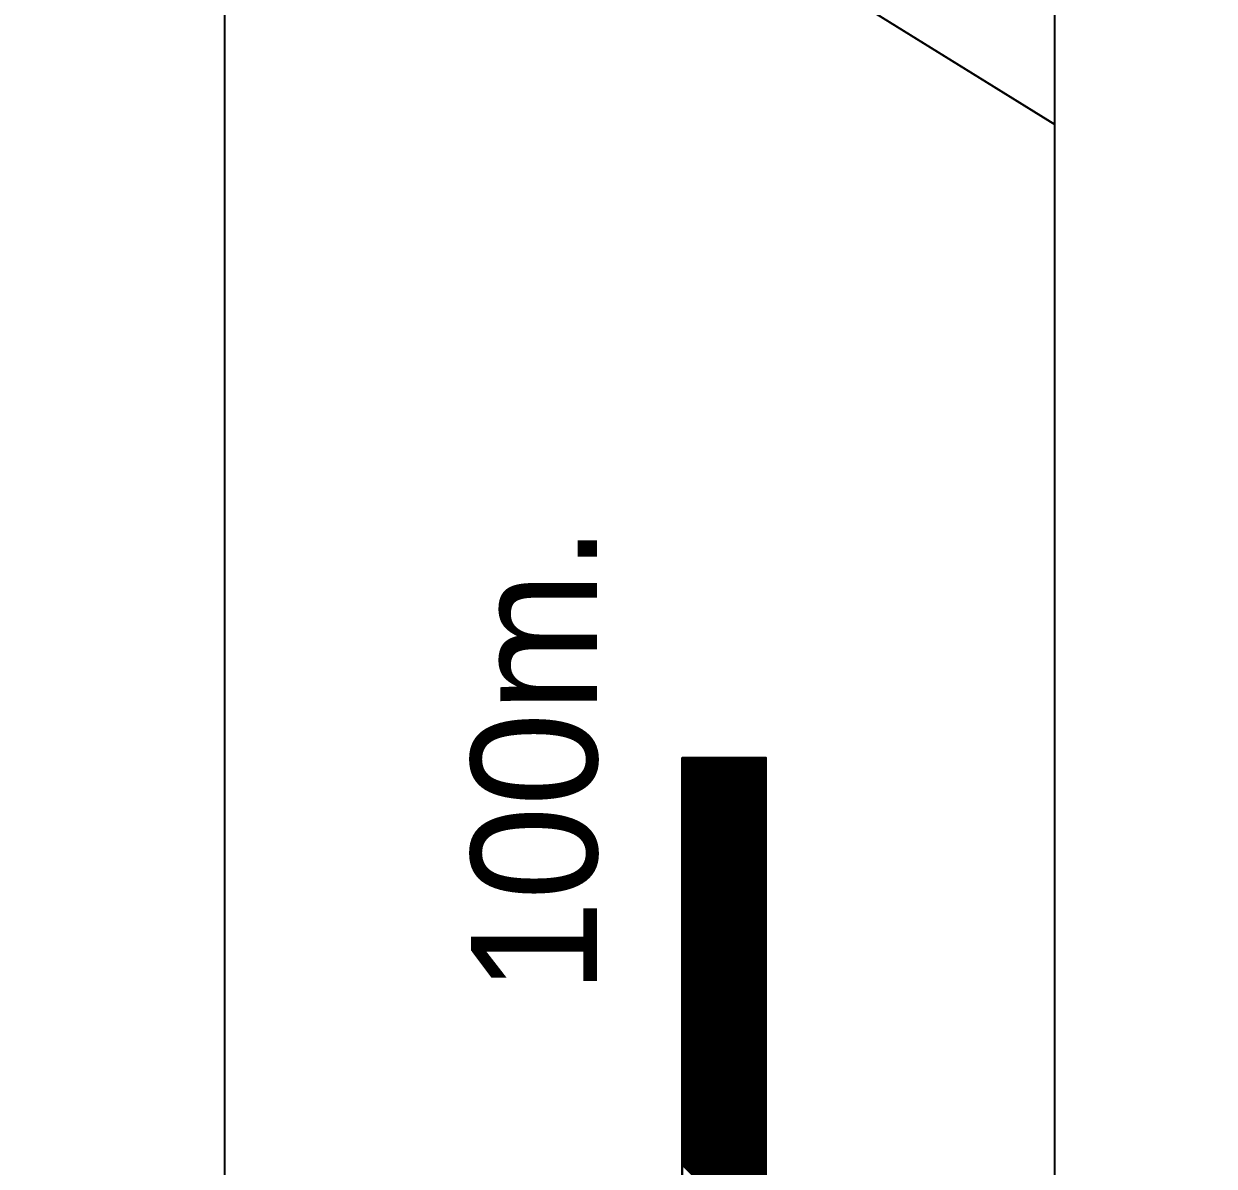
# Model space of a CAD drawing. Extents: x 748454 to 749044, y 4315881 to 4316908.
# Drawn here: x 748685.85 to 748699.99, y 4316876.16 to 4316889.74 of the extents above; entities that cross this region are included whole.
import ezdxf
from ezdxf.enums import TextEntityAlignment as Align

# ---------------------------------------------------------------- set-up
doc = ezdxf.new("R2010")
doc.units = 0
doc.layers.get('0').update_dxf_attribs({"linetype": 'CONTINUOUS'})

msp = doc.modelspace()

# ---------------------------------------------------------------- linework, layer by layer
at = {"color": 0, "linetype": 'CONTINUOUS'}
for p, q in [((748693.67, 4316781.01), (748693.67, 4316881.01)), ((748694.67, 4316880.01), (748693.67, 4316881.01)), ((748693.67, 4316781.01), (748693.67, 4316881.01)), ((748694.67, 4316880.01), (748693.67, 4316881.01)), ((748694.67, 4316880.02), (748693.68, 4316881.01)), ((748694.67, 4316880.02), (748693.68, 4316881.01)), ((748694.67, 4316880.03), (748693.69, 4316881.01)), ((748694.67, 4316880.03), (748693.69, 4316881.01)), ((748694.67, 4316880.05), (748693.71, 4316881.01)), ((748694.67, 4316880.05), (748693.71, 4316881.01)), ((748694.67, 4316880.06), (748693.72, 4316881.01)), ((748694.67, 4316880.06), (748693.72, 4316881.01)), ((748694.67, 4316880.08), (748693.74, 4316881.01)), ((748694.67, 4316880.08), (748693.74, 4316881.01)), ((748694.67, 4316880.09), (748693.75, 4316881.01)), ((748694.67, 4316880.09), (748693.75, 4316881.01)), ((748694.67, 4316880.1), (748693.76, 4316881.01)), ((748694.67, 4316880.1), (748693.76, 4316881.01)), ((748694.67, 4316880.12), (748693.78, 4316881.01)), ((748694.67, 4316880.12), (748693.78, 4316881.01)), ((748694.67, 4316880.13), (748693.79, 4316881.01)), ((748694.67, 4316880.13), (748693.79, 4316881.01)), ((748694.67, 4316880.15), (748693.81, 4316881.01)), ((748694.67, 4316880.15), (748693.81, 4316881.01)), ((748694.67, 4316880.16), (748693.82, 4316881.01)), ((748694.67, 4316880.16), (748693.82, 4316881.01)), ((748694.67, 4316880.17), (748693.83, 4316881.01)), ((748694.67, 4316880.17), (748693.83, 4316881.01)), ((748694.67, 4316880.19), (748693.85, 4316881.01)), ((748694.67, 4316880.19), (748693.85, 4316881.01)), ((748694.67, 4316880.2), (748693.86, 4316881.01)), ((748694.67, 4316880.2), (748693.86, 4316881.01)), ((748694.67, 4316880.22), (748693.88, 4316881.01)), ((748694.67, 4316880.22), (748693.88, 4316881.01)), ((748694.67, 4316880.23), (748693.89, 4316881.01)), ((748694.67, 4316880.23), (748693.89, 4316881.01)), ((748694.67, 4316880.25), (748693.91, 4316881.01)), ((748694.67, 4316880.25), (748693.91, 4316881.01)), ((748694.67, 4316880.26), (748693.92, 4316881.01)), ((748694.67, 4316880.26), (748693.92, 4316881.01)), ((748694.67, 4316880.27), (748693.93, 4316881.01)), ((748694.67, 4316880.27), (748693.93, 4316881.01)), ((748694.67, 4316880.29), (748693.95, 4316881.01)), ((748694.67, 4316880.29), (748693.95, 4316881.01)), ((748694.67, 4316880.3), (748693.96, 4316881.01)), ((748694.67, 4316880.3), (748693.96, 4316881.01)), ((748694.67, 4316880.32), (748693.98, 4316881.01)), ((748694.67, 4316880.32), (748693.98, 4316881.01)), ((748694.67, 4316880.33), (748693.99, 4316881.01)), ((748694.67, 4316880.33), (748693.99, 4316881.01)), ((748694.67, 4316880.34), (748694, 4316881.01)), ((748694.67, 4316880.34), (748694, 4316881.01)), ((748694.67, 4316880.36), (748694.02, 4316881.01)), ((748694.67, 4316880.36), (748694.02, 4316881.01)), ((748694.67, 4316880.37), (748694.03, 4316881.01)), ((748694.67, 4316880.37), (748694.03, 4316881.01)), ((748694.67, 4316880.39), (748694.05, 4316881.01)), ((748694.67, 4316880.39), (748694.05, 4316881.01)), ((748694.67, 4316880.4), (748694.06, 4316881.01)), ((748694.67, 4316880.4), (748694.06, 4316881.01)), ((748694.67, 4316880.42), (748694.08, 4316881.01)), ((748694.67, 4316880.42), (748694.08, 4316881.01)), ((748694.67, 4316880.43), (748694.09, 4316881.01)), ((748694.67, 4316880.43), (748694.09, 4316881.01)), ((748694.67, 4316880.44), (748694.1, 4316881.01)), ((748694.67, 4316880.44), (748694.1, 4316881.01)), ((748694.67, 4316880.46), (748694.12, 4316881.01)), ((748694.67, 4316880.46), (748694.12, 4316881.01)), ((748694.67, 4316880.47), (748694.13, 4316881.01)), ((748694.67, 4316880.47), (748694.13, 4316881.01)), ((748694.67, 4316880.49), (748694.15, 4316881.01)), ((748694.67, 4316880.49), (748694.15, 4316881.01)), ((748694.67, 4316880.5), (748694.16, 4316881.01)), ((748694.67, 4316880.5), (748694.16, 4316881.01)), ((748694.67, 4316880.51), (748694.17, 4316881.01)), ((748694.67, 4316880.51), (748694.17, 4316881.01)), ((748694.67, 4316880.53), (748694.19, 4316881.01)), ((748694.67, 4316880.53), (748694.19, 4316881.01)), ((748694.67, 4316880.54), (748694.2, 4316881.01)), ((748694.67, 4316880.54), (748694.2, 4316881.01)), ((748694.67, 4316880.56), (748694.22, 4316881.01)), ((748694.67, 4316880.56), (748694.22, 4316881.01)), ((748694.67, 4316880.57), (748694.23, 4316881.01)), ((748694.67, 4316880.57), (748694.23, 4316881.01)), ((748694.67, 4316880.59), (748694.25, 4316881.01)), ((748694.67, 4316880.59), (748694.25, 4316881.01)), ((748694.67, 4316880.6), (748694.26, 4316881.01)), ((748694.67, 4316880.6), (748694.26, 4316881.01)), ((748694.67, 4316880.61), (748694.27, 4316881.01)), ((748694.67, 4316880.61), (748694.27, 4316881.01)), ((748694.67, 4316880.63), (748694.29, 4316881.01)), ((748694.67, 4316880.63), (748694.29, 4316881.01)), ((748694.67, 4316880.64), (748694.3, 4316881.01)), ((748694.67, 4316880.64), (748694.3, 4316881.01)), ((748694.67, 4316880.66), (748694.32, 4316881.01)), ((748694.67, 4316880.66), (748694.32, 4316881.01)), ((748694.67, 4316880.67), (748694.33, 4316881.01)), ((748694.67, 4316880.67), (748694.33, 4316881.01)), ((748694.67, 4316880.68), (748694.34, 4316881.01)), ((748694.67, 4316880.68), (748694.34, 4316881.01)), ((748694.67, 4316880.7), (748694.36, 4316881.01)), ((748694.67, 4316880.7), (748694.36, 4316881.01)), ((748694.67, 4316880.71), (748694.37, 4316881.01)), ((748694.67, 4316880.71), (748694.37, 4316881.01)), ((748694.67, 4316880.73), (748694.39, 4316881.01)), ((748694.67, 4316880.73), (748694.39, 4316881.01)), ((748694.67, 4316880.74), (748694.4, 4316881.01)), ((748694.67, 4316880.74), (748694.4, 4316881.01)), ((748694.67, 4316880.75), (748694.41, 4316881.01)), ((748694.67, 4316880.75), (748694.41, 4316881.01)), ((748694.67, 4316880.77), (748694.43, 4316881.01)), ((748694.67, 4316880.77), (748694.43, 4316881.01)), ((748694.67, 4316880.78), (748694.44, 4316881.01)), ((748694.67, 4316880.78), (748694.44, 4316881.01)), ((748694.67, 4316880.8), (748694.46, 4316881.01)), ((748694.67, 4316880.8), (748694.46, 4316881.01)), ((748694.67, 4316880.81), (748694.47, 4316881.01)), ((748694.67, 4316880.81), (748694.47, 4316881.01)), ((748694.67, 4316880.83), (748694.49, 4316881.01)), ((748694.67, 4316880.83), (748694.49, 4316881.01)), ((748694.67, 4316880.84), (748694.5, 4316881.01)), ((748694.67, 4316880.84), (748694.5, 4316881.01)), ((748694.67, 4316880.85), (748694.51, 4316881.01)), ((748694.67, 4316880.85), (748694.51, 4316881.01)), ((748694.67, 4316880.87), (748694.53, 4316881.01)), ((748694.67, 4316880.87), (748694.53, 4316881.01)), ((748694.67, 4316880.88), (748694.54, 4316881.01)), ((748694.67, 4316880.88), (748694.54, 4316881.01)), ((748694.67, 4316880.9), (748694.56, 4316881.01)), ((748694.67, 4316880.9), (748694.56, 4316881.01)), ((748694.67, 4316880.91), (748694.57, 4316881.01)), ((748694.67, 4316880.91), (748694.57, 4316881.01)), ((748694.67, 4316880.92), (748694.58, 4316881.01)), ((748694.67, 4316880.92), (748694.58, 4316881.01)), ((748694.67, 4316880.94), (748694.6, 4316881.01)), ((748694.67, 4316880.94), (748694.6, 4316881.01)), ((748694.67, 4316880.95), (748694.61, 4316881.01)), ((748694.67, 4316880.95), (748694.61, 4316881.01)), ((748694.67, 4316880.97), (748694.63, 4316881.01)), ((748694.67, 4316880.97), (748694.63, 4316881.01)), ((748694.67, 4316880.98), (748694.64, 4316881.01)), ((748694.67, 4316880.98), (748694.64, 4316881.01)), ((748694.67, 4316881), (748694.66, 4316881.01)), ((748694.67, 4316881), (748694.66, 4316881.01)), ((748694.67, 4316781.01), (748694.67, 4316881.01)), ((748694.67, 4316781.01), (748694.67, 4316881.01)), ((748694.67, 4316879.99), (748693.67, 4316880.99)), ((748694.67, 4316879.99), (748693.67, 4316880.99)), ((748694.67, 4316879.98), (748693.67, 4316880.98)), ((748694.67, 4316879.98), (748693.67, 4316880.98)), ((748694.67, 4316879.96), (748693.67, 4316880.96)), ((748694.67, 4316879.96), (748693.67, 4316880.96)), ((748694.67, 4316879.95), (748693.67, 4316880.95)), ((748694.67, 4316879.95), (748693.67, 4316880.95)), ((748694.67, 4316879.93), (748693.67, 4316880.93)), ((748694.67, 4316879.93), (748693.67, 4316880.93)), ((748694.67, 4316879.92), (748693.67, 4316880.92)), ((748694.67, 4316879.92), (748693.67, 4316880.92)), ((748694.67, 4316879.91), (748693.67, 4316880.91)), ((748694.67, 4316879.91), (748693.67, 4316880.91)), ((748694.67, 4316879.89), (748693.67, 4316880.89)), ((748694.67, 4316879.89), (748693.67, 4316880.89)), ((748694.67, 4316879.88), (748693.67, 4316880.88)), ((748694.67, 4316879.88), (748693.67, 4316880.88)), ((748694.67, 4316879.86), (748693.67, 4316880.86)), ((748694.67, 4316879.86), (748693.67, 4316880.86)), ((748694.67, 4316879.85), (748693.67, 4316880.85)), ((748694.67, 4316879.85), (748693.67, 4316880.85)), ((748694.67, 4316879.84), (748693.67, 4316880.84)), ((748694.67, 4316879.84), (748693.67, 4316880.84)), ((748694.67, 4316879.82), (748693.67, 4316880.82)), ((748694.67, 4316879.82), (748693.67, 4316880.82)), ((748694.67, 4316879.81), (748693.67, 4316880.81)), ((748694.67, 4316879.81), (748693.67, 4316880.81)), ((748694.67, 4316879.79), (748693.67, 4316880.79)), ((748694.67, 4316879.79), (748693.67, 4316880.79)), ((748694.67, 4316879.78), (748693.67, 4316880.78)), ((748694.67, 4316879.78), (748693.67, 4316880.78)), ((748694.67, 4316879.76), (748693.67, 4316880.76)), ((748694.67, 4316879.76), (748693.67, 4316880.76)), ((748694.67, 4316879.75), (748693.67, 4316880.75)), ((748694.67, 4316879.75), (748693.67, 4316880.75)), ((748694.67, 4316879.74), (748693.67, 4316880.74)), ((748694.67, 4316879.74), (748693.67, 4316880.74)), ((748694.67, 4316879.72), (748693.67, 4316880.72)), ((748694.67, 4316879.72), (748693.67, 4316880.72)), ((748694.67, 4316879.71), (748693.67, 4316880.71)), ((748694.67, 4316879.71), (748693.67, 4316880.71)), ((748694.67, 4316879.69), (748693.67, 4316880.69)), ((748694.67, 4316879.69), (748693.67, 4316880.69)), ((748694.67, 4316879.68), (748693.67, 4316880.68)), ((748694.67, 4316879.68), (748693.67, 4316880.68)), ((748694.67, 4316879.67), (748693.67, 4316880.67)), ((748694.67, 4316879.67), (748693.67, 4316880.67)), ((748694.67, 4316879.65), (748693.67, 4316880.65)), ((748694.67, 4316879.65), (748693.67, 4316880.65)), ((748694.67, 4316879.64), (748693.67, 4316880.64)), ((748694.67, 4316879.64), (748693.67, 4316880.64)), ((748694.67, 4316879.62), (748693.67, 4316880.62)), ((748694.67, 4316879.62), (748693.67, 4316880.62)), ((748694.67, 4316879.61), (748693.67, 4316880.61)), ((748694.67, 4316879.61), (748693.67, 4316880.61)), ((748694.67, 4316879.6), (748693.67, 4316880.6)), ((748694.67, 4316879.6), (748693.67, 4316880.6)), ((748694.67, 4316879.58), (748693.67, 4316880.58)), ((748694.67, 4316879.58), (748693.67, 4316880.58)), ((748694.67, 4316879.57), (748693.67, 4316880.57)), ((748694.67, 4316879.57), (748693.67, 4316880.57)), ((748694.67, 4316879.55), (748693.67, 4316880.55)), ((748694.67, 4316879.55), (748693.67, 4316880.55)), ((748694.67, 4316879.54), (748693.67, 4316880.54)), ((748694.67, 4316879.54), (748693.67, 4316880.54)), ((748694.67, 4316879.52), (748693.67, 4316880.52)), ((748694.67, 4316879.52), (748693.67, 4316880.52)), ((748694.67, 4316879.51), (748693.67, 4316880.51)), ((748694.67, 4316879.51), (748693.67, 4316880.51)), ((748694.67, 4316879.5), (748693.67, 4316880.5)), ((748694.67, 4316879.5), (748693.67, 4316880.5)), ((748694.67, 4316879.48), (748693.67, 4316880.48)), ((748694.67, 4316879.48), (748693.67, 4316880.48)), ((748694.67, 4316879.47), (748693.67, 4316880.47)), ((748694.67, 4316879.47), (748693.67, 4316880.47)), ((748694.67, 4316879.45), (748693.67, 4316880.45)), ((748694.67, 4316879.45), (748693.67, 4316880.45)), ((748694.67, 4316879.44), (748693.67, 4316880.44)), ((748694.67, 4316879.44), (748693.67, 4316880.44)), ((748694.67, 4316879.43), (748693.67, 4316880.43)), ((748694.67, 4316879.43), (748693.67, 4316880.43)), ((748694.67, 4316879.41), (748693.67, 4316880.41)), ((748694.67, 4316879.41), (748693.67, 4316880.41)), ((748694.67, 4316879.4), (748693.67, 4316880.4)), ((748694.67, 4316879.4), (748693.67, 4316880.4)), ((748694.67, 4316879.38), (748693.67, 4316880.38)), ((748694.67, 4316879.38), (748693.67, 4316880.38)), ((748694.67, 4316879.37), (748693.67, 4316880.37)), ((748694.67, 4316879.37), (748693.67, 4316880.37)), ((748694.67, 4316879.35), (748693.67, 4316880.35)), ((748694.67, 4316879.35), (748693.67, 4316880.35)), ((748694.67, 4316879.34), (748693.67, 4316880.34)), ((748694.67, 4316879.34), (748693.67, 4316880.34)), ((748694.67, 4316879.33), (748693.67, 4316880.33)), ((748694.67, 4316879.33), (748693.67, 4316880.33)), ((748694.67, 4316879.31), (748693.67, 4316880.31)), ((748694.67, 4316879.31), (748693.67, 4316880.31)), ((748694.67, 4316879.3), (748693.67, 4316880.3)), ((748694.67, 4316879.3), (748693.67, 4316880.3)), ((748694.67, 4316879.28), (748693.67, 4316880.28)), ((748694.67, 4316879.28), (748693.67, 4316880.28)), ((748694.67, 4316879.27), (748693.67, 4316880.27)), ((748694.67, 4316879.27), (748693.67, 4316880.27)), ((748694.67, 4316879.26), (748693.67, 4316880.26)), ((748694.67, 4316879.26), (748693.67, 4316880.26)), ((748694.67, 4316879.24), (748693.67, 4316880.24)), ((748694.67, 4316879.24), (748693.67, 4316880.24)), ((748694.67, 4316879.23), (748693.67, 4316880.23)), ((748694.67, 4316879.23), (748693.67, 4316880.23)), ((748694.67, 4316879.21), (748693.67, 4316880.21)), ((748694.67, 4316879.21), (748693.67, 4316880.21)), ((748694.67, 4316879.2), (748693.67, 4316880.2)), ((748694.67, 4316879.2), (748693.67, 4316880.2)), ((748694.67, 4316879.18), (748693.67, 4316880.18)), ((748694.67, 4316879.18), (748693.67, 4316880.18)), ((748694.67, 4316879.17), (748693.67, 4316880.17)), ((748694.67, 4316879.17), (748693.67, 4316880.17)), ((748694.67, 4316879.16), (748693.67, 4316880.16)), ((748694.67, 4316879.16), (748693.67, 4316880.16)), ((748694.67, 4316879.14), (748693.67, 4316880.14)), ((748694.67, 4316879.14), (748693.67, 4316880.14)), ((748694.67, 4316879.13), (748693.67, 4316880.13)), ((748694.67, 4316879.13), (748693.67, 4316880.13)), ((748694.67, 4316879.11), (748693.67, 4316880.11)), ((748694.67, 4316879.11), (748693.67, 4316880.11)), ((748694.67, 4316879.1), (748693.67, 4316880.1)), ((748694.67, 4316879.1), (748693.67, 4316880.1)), ((748694.67, 4316879.09), (748693.67, 4316880.09)), ((748694.67, 4316879.09), (748693.67, 4316880.09)), ((748694.67, 4316879.07), (748693.67, 4316880.07)), ((748694.67, 4316879.07), (748693.67, 4316880.07)), ((748694.67, 4316879.06), (748693.67, 4316880.06)), ((748694.67, 4316879.06), (748693.67, 4316880.06)), ((748694.67, 4316879.04), (748693.67, 4316880.04)), ((748694.67, 4316879.04), (748693.67, 4316880.04)), ((748694.67, 4316879.03), (748693.67, 4316880.03)), ((748694.67, 4316879.03), (748693.67, 4316880.03)), ((748694.67, 4316879.02), (748693.67, 4316880.02)), ((748694.67, 4316879.02), (748693.67, 4316880.02)), ((748694.67, 4316879), (748693.67, 4316880)), ((748694.67, 4316879), (748693.67, 4316880)), ((748694.67, 4316878.99), (748693.67, 4316879.99)), ((748694.67, 4316878.99), (748693.67, 4316879.99)), ((748694.67, 4316878.97), (748693.67, 4316879.97)), ((748694.67, 4316878.97), (748693.67, 4316879.97)), ((748694.67, 4316878.96), (748693.67, 4316879.96)), ((748694.67, 4316878.96), (748693.67, 4316879.96)), ((748694.67, 4316878.94), (748693.67, 4316879.94)), ((748694.67, 4316878.94), (748693.67, 4316879.94)), ((748694.67, 4316878.93), (748693.67, 4316879.93)), ((748694.67, 4316878.93), (748693.67, 4316879.93)), ((748694.67, 4316878.92), (748693.67, 4316879.92)), ((748694.67, 4316878.92), (748693.67, 4316879.92)), ((748694.67, 4316878.9), (748693.67, 4316879.9)), ((748694.67, 4316878.9), (748693.67, 4316879.9)), ((748694.67, 4316878.89), (748693.67, 4316879.89)), ((748694.67, 4316878.89), (748693.67, 4316879.89)), ((748694.67, 4316878.87), (748693.67, 4316879.87)), ((748694.67, 4316878.87), (748693.67, 4316879.87)), ((748694.67, 4316878.86), (748693.67, 4316879.86)), ((748694.67, 4316878.86), (748693.67, 4316879.86)), ((748694.67, 4316878.85), (748693.67, 4316879.85)), ((748694.67, 4316878.85), (748693.67, 4316879.85)), ((748694.67, 4316878.83), (748693.67, 4316879.83)), ((748694.67, 4316878.83), (748693.67, 4316879.83)), ((748694.67, 4316878.82), (748693.67, 4316879.82)), ((748694.67, 4316878.82), (748693.67, 4316879.82)), ((748694.67, 4316878.8), (748693.67, 4316879.8)), ((748694.67, 4316878.8), (748693.67, 4316879.8)), ((748694.67, 4316878.79), (748693.67, 4316879.79)), ((748694.67, 4316878.79), (748693.67, 4316879.79)), ((748694.67, 4316878.77), (748693.67, 4316879.77)), ((748694.67, 4316878.77), (748693.67, 4316879.77)), ((748694.67, 4316878.76), (748693.67, 4316879.76)), ((748694.67, 4316878.76), (748693.67, 4316879.76)), ((748694.67, 4316878.75), (748693.67, 4316879.75)), ((748694.67, 4316878.75), (748693.67, 4316879.75)), ((748694.67, 4316878.73), (748693.67, 4316879.73)), ((748694.67, 4316878.73), (748693.67, 4316879.73)), ((748694.67, 4316878.72), (748693.67, 4316879.72)), ((748694.67, 4316878.72), (748693.67, 4316879.72)), ((748694.67, 4316878.7), (748693.67, 4316879.7)), ((748694.67, 4316878.7), (748693.67, 4316879.7)), ((748694.67, 4316878.69), (748693.67, 4316879.69)), ((748694.67, 4316878.69), (748693.67, 4316879.69)), ((748694.67, 4316878.68), (748693.67, 4316879.68)), ((748694.67, 4316878.68), (748693.67, 4316879.68)), ((748694.67, 4316878.66), (748693.67, 4316879.66)), ((748694.67, 4316878.66), (748693.67, 4316879.66)), ((748694.67, 4316878.65), (748693.67, 4316879.65)), ((748694.67, 4316878.65), (748693.67, 4316879.65)), ((748694.67, 4316878.63), (748693.67, 4316879.63)), ((748694.67, 4316878.63), (748693.67, 4316879.63)), ((748694.67, 4316878.62), (748693.67, 4316879.62)), ((748694.67, 4316878.62), (748693.67, 4316879.62)), ((748694.67, 4316878.61), (748693.67, 4316879.61)), ((748694.67, 4316878.61), (748693.67, 4316879.61)), ((748694.67, 4316878.59), (748693.67, 4316879.59)), ((748694.67, 4316878.59), (748693.67, 4316879.59)), ((748694.67, 4316878.58), (748693.67, 4316879.58)), ((748694.67, 4316878.58), (748693.67, 4316879.58)), ((748694.67, 4316878.56), (748693.67, 4316879.56)), ((748694.67, 4316878.56), (748693.67, 4316879.56)), ((748694.67, 4316878.55), (748693.67, 4316879.55)), ((748694.67, 4316878.55), (748693.67, 4316879.55)), ((748694.67, 4316878.53), (748693.67, 4316879.53)), ((748694.67, 4316878.53), (748693.67, 4316879.53)), ((748694.67, 4316878.52), (748693.67, 4316879.52)), ((748694.67, 4316878.52), (748693.67, 4316879.52)), ((748694.67, 4316878.51), (748693.67, 4316879.51)), ((748694.67, 4316878.51), (748693.67, 4316879.51)), ((748694.67, 4316878.49), (748693.67, 4316879.49)), ((748694.67, 4316878.49), (748693.67, 4316879.49)), ((748694.67, 4316878.48), (748693.67, 4316879.48)), ((748694.67, 4316878.48), (748693.67, 4316879.48)), ((748694.67, 4316878.46), (748693.67, 4316879.46)), ((748694.67, 4316878.46), (748693.67, 4316879.46)), ((748694.67, 4316878.45), (748693.67, 4316879.45)), ((748694.67, 4316878.45), (748693.67, 4316879.45)), ((748694.67, 4316878.44), (748693.67, 4316879.44)), ((748694.67, 4316878.44), (748693.67, 4316879.44)), ((748694.67, 4316878.42), (748693.67, 4316879.42)), ((748694.67, 4316878.42), (748693.67, 4316879.42)), ((748694.67, 4316878.41), (748693.67, 4316879.41)), ((748694.67, 4316878.41), (748693.67, 4316879.41)), ((748694.67, 4316878.39), (748693.67, 4316879.39)), ((748694.67, 4316878.39), (748693.67, 4316879.39)), ((748694.67, 4316878.38), (748693.67, 4316879.38)), ((748694.67, 4316878.38), (748693.67, 4316879.38)), ((748694.67, 4316878.36), (748693.67, 4316879.36)), ((748694.67, 4316878.36), (748693.67, 4316879.36)), ((748694.67, 4316878.35), (748693.67, 4316879.35)), ((748694.67, 4316878.35), (748693.67, 4316879.35)), ((748694.67, 4316878.34), (748693.67, 4316879.34)), ((748694.67, 4316878.34), (748693.67, 4316879.34)), ((748694.67, 4316878.32), (748693.67, 4316879.32)), ((748694.67, 4316878.32), (748693.67, 4316879.32)), ((748694.67, 4316878.31), (748693.67, 4316879.31)), ((748694.67, 4316878.31), (748693.67, 4316879.31)), ((748694.67, 4316878.29), (748693.67, 4316879.29)), ((748694.67, 4316878.29), (748693.67, 4316879.29)), ((748694.67, 4316878.28), (748693.67, 4316879.28)), ((748694.67, 4316878.28), (748693.67, 4316879.28)), ((748694.67, 4316878.27), (748693.67, 4316879.27)), ((748694.67, 4316878.27), (748693.67, 4316879.27)), ((748694.67, 4316878.25), (748693.67, 4316879.25)), ((748694.67, 4316878.25), (748693.67, 4316879.25)), ((748694.67, 4316878.24), (748693.67, 4316879.24)), ((748694.67, 4316878.24), (748693.67, 4316879.24)), ((748694.67, 4316878.22), (748693.67, 4316879.22)), ((748694.67, 4316878.22), (748693.67, 4316879.22)), ((748694.67, 4316878.21), (748693.67, 4316879.21)), ((748694.67, 4316878.21), (748693.67, 4316879.21)), ((748694.67, 4316878.2), (748693.67, 4316879.2)), ((748694.67, 4316878.2), (748693.67, 4316879.2)), ((748694.67, 4316878.18), (748693.67, 4316879.18)), ((748694.67, 4316878.18), (748693.67, 4316879.18)), ((748694.67, 4316878.17), (748693.67, 4316879.17)), ((748694.67, 4316878.17), (748693.67, 4316879.17)), ((748694.67, 4316878.15), (748693.67, 4316879.15)), ((748694.67, 4316878.15), (748693.67, 4316879.15)), ((748694.67, 4316878.14), (748693.67, 4316879.14)), ((748694.67, 4316878.14), (748693.67, 4316879.14)), ((748694.67, 4316878.12), (748693.67, 4316879.12)), ((748694.67, 4316878.12), (748693.67, 4316879.12)), ((748694.67, 4316878.11), (748693.67, 4316879.11)), ((748694.67, 4316878.11), (748693.67, 4316879.11)), ((748694.67, 4316878.1), (748693.67, 4316879.1)), ((748694.67, 4316878.1), (748693.67, 4316879.1)), ((748694.67, 4316878.08), (748693.67, 4316879.08)), ((748694.67, 4316878.08), (748693.67, 4316879.08)), ((748694.67, 4316878.07), (748693.67, 4316879.07)), ((748694.67, 4316878.07), (748693.67, 4316879.07)), ((748694.67, 4316878.05), (748693.67, 4316879.05)), ((748694.67, 4316878.05), (748693.67, 4316879.05)), ((748694.67, 4316878.04), (748693.67, 4316879.04)), ((748694.67, 4316878.04), (748693.67, 4316879.04)), ((748694.67, 4316878.03), (748693.67, 4316879.03)), ((748694.67, 4316878.03), (748693.67, 4316879.03)), ((748694.67, 4316878.01), (748693.67, 4316879.01)), ((748694.67, 4316878.01), (748693.67, 4316879.01)), ((748694.67, 4316878), (748693.67, 4316879)), ((748694.67, 4316878), (748693.67, 4316879)), ((748694.67, 4316877.98), (748693.67, 4316878.98)), ((748694.67, 4316877.98), (748693.67, 4316878.98)), ((748694.67, 4316877.97), (748693.67, 4316878.97)), ((748694.67, 4316877.97), (748693.67, 4316878.97)), ((748694.67, 4316877.95), (748693.67, 4316878.95)), ((748694.67, 4316877.95), (748693.67, 4316878.95)), ((748694.67, 4316877.94), (748693.67, 4316878.94)), ((748694.67, 4316877.94), (748693.67, 4316878.94)), ((748694.67, 4316877.93), (748693.67, 4316878.93)), ((748694.67, 4316877.93), (748693.67, 4316878.93)), ((748694.67, 4316877.91), (748693.67, 4316878.91)), ((748694.67, 4316877.91), (748693.67, 4316878.91)), ((748694.67, 4316877.9), (748693.67, 4316878.9)), ((748694.67, 4316877.9), (748693.67, 4316878.9)), ((748694.67, 4316877.88), (748693.67, 4316878.88)), ((748694.67, 4316877.88), (748693.67, 4316878.88)), ((748694.67, 4316877.87), (748693.67, 4316878.87)), ((748694.67, 4316877.87), (748693.67, 4316878.87)), ((748694.67, 4316877.86), (748693.67, 4316878.86)), ((748694.67, 4316877.86), (748693.67, 4316878.86)), ((748694.67, 4316877.84), (748693.67, 4316878.84)), ((748694.67, 4316877.84), (748693.67, 4316878.84)), ((748694.67, 4316877.83), (748693.67, 4316878.83)), ((748694.67, 4316877.83), (748693.67, 4316878.83)), ((748694.67, 4316877.81), (748693.67, 4316878.81)), ((748694.67, 4316877.81), (748693.67, 4316878.81)), ((748694.67, 4316877.8), (748693.67, 4316878.8)), ((748694.67, 4316877.8), (748693.67, 4316878.8)), ((748694.67, 4316877.78), (748693.67, 4316878.78)), ((748694.67, 4316877.78), (748693.67, 4316878.78)), ((748694.67, 4316877.77), (748693.67, 4316878.77)), ((748694.67, 4316877.77), (748693.67, 4316878.77)), ((748694.67, 4316877.76), (748693.67, 4316878.76)), ((748694.67, 4316877.76), (748693.67, 4316878.76)), ((748694.67, 4316877.74), (748693.67, 4316878.74)), ((748694.67, 4316877.74), (748693.67, 4316878.74)), ((748694.67, 4316877.73), (748693.67, 4316878.73)), ((748694.67, 4316877.73), (748693.67, 4316878.73)), ((748694.67, 4316877.71), (748693.67, 4316878.71)), ((748694.67, 4316877.71), (748693.67, 4316878.71)), ((748694.67, 4316877.7), (748693.67, 4316878.7)), ((748694.67, 4316877.7), (748693.67, 4316878.7)), ((748694.67, 4316877.69), (748693.67, 4316878.69)), ((748694.67, 4316877.69), (748693.67, 4316878.69)), ((748694.67, 4316877.67), (748693.67, 4316878.67)), ((748694.67, 4316877.67), (748693.67, 4316878.67)), ((748694.67, 4316877.66), (748693.67, 4316878.66)), ((748694.67, 4316877.66), (748693.67, 4316878.66)), ((748694.67, 4316877.64), (748693.67, 4316878.64)), ((748694.67, 4316877.64), (748693.67, 4316878.64)), ((748694.67, 4316877.63), (748693.67, 4316878.63)), ((748694.67, 4316877.63), (748693.67, 4316878.63)), ((748694.67, 4316877.62), (748693.67, 4316878.62)), ((748694.67, 4316877.62), (748693.67, 4316878.62)), ((748694.67, 4316877.6), (748693.67, 4316878.6)), ((748694.67, 4316877.6), (748693.67, 4316878.6)), ((748694.67, 4316877.59), (748693.67, 4316878.59)), ((748694.67, 4316877.59), (748693.67, 4316878.59)), ((748694.67, 4316877.57), (748693.67, 4316878.57)), ((748694.67, 4316877.57), (748693.67, 4316878.57)), ((748694.67, 4316877.56), (748693.67, 4316878.56)), ((748694.67, 4316877.56), (748693.67, 4316878.56)), ((748694.67, 4316877.54), (748693.67, 4316878.54)), ((748694.67, 4316877.54), (748693.67, 4316878.54)), ((748694.67, 4316877.53), (748693.67, 4316878.53)), ((748694.67, 4316877.53), (748693.67, 4316878.53)), ((748694.67, 4316877.52), (748693.67, 4316878.52)), ((748694.67, 4316877.52), (748693.67, 4316878.52)), ((748694.67, 4316877.5), (748693.67, 4316878.5)), ((748694.67, 4316877.5), (748693.67, 4316878.5)), ((748694.67, 4316877.49), (748693.67, 4316878.49)), ((748694.67, 4316877.49), (748693.67, 4316878.49)), ((748694.67, 4316877.47), (748693.67, 4316878.47)), ((748694.67, 4316877.47), (748693.67, 4316878.47)), ((748694.67, 4316877.46), (748693.67, 4316878.46)), ((748694.67, 4316877.46), (748693.67, 4316878.46)), ((748694.67, 4316877.45), (748693.67, 4316878.45)), ((748694.67, 4316877.45), (748693.67, 4316878.45)), ((748694.67, 4316877.43), (748693.67, 4316878.43)), ((748694.67, 4316877.43), (748693.67, 4316878.43)), ((748694.67, 4316877.42), (748693.67, 4316878.42)), ((748694.67, 4316877.42), (748693.67, 4316878.42)), ((748694.67, 4316877.4), (748693.67, 4316878.4)), ((748694.67, 4316877.4), (748693.67, 4316878.4)), ((748694.67, 4316877.39), (748693.67, 4316878.39)), ((748694.67, 4316877.39), (748693.67, 4316878.39)), ((748694.67, 4316877.37), (748693.67, 4316878.37)), ((748694.67, 4316877.37), (748693.67, 4316878.37)), ((748694.67, 4316877.36), (748693.67, 4316878.36)), ((748694.67, 4316877.36), (748693.67, 4316878.36)), ((748694.67, 4316877.35), (748693.67, 4316878.35)), ((748694.67, 4316877.35), (748693.67, 4316878.35)), ((748694.67, 4316877.33), (748693.67, 4316878.33)), ((748694.67, 4316877.33), (748693.67, 4316878.33)), ((748694.67, 4316877.32), (748693.67, 4316878.32)), ((748694.67, 4316877.32), (748693.67, 4316878.32)), ((748694.67, 4316877.3), (748693.67, 4316878.3)), ((748694.67, 4316877.3), (748693.67, 4316878.3)), ((748694.67, 4316877.29), (748693.67, 4316878.29)), ((748694.67, 4316877.29), (748693.67, 4316878.29)), ((748694.67, 4316877.28), (748693.67, 4316878.28)), ((748694.67, 4316877.28), (748693.67, 4316878.28)), ((748694.67, 4316877.26), (748693.67, 4316878.26)), ((748694.67, 4316877.26), (748693.67, 4316878.26)), ((748694.67, 4316877.25), (748693.67, 4316878.25)), ((748694.67, 4316877.25), (748693.67, 4316878.25)), ((748694.67, 4316877.23), (748693.67, 4316878.23)), ((748694.67, 4316877.23), (748693.67, 4316878.23)), ((748694.67, 4316877.22), (748693.67, 4316878.22)), ((748694.67, 4316877.22), (748693.67, 4316878.22)), ((748694.67, 4316877.21), (748693.67, 4316878.21)), ((748694.67, 4316877.21), (748693.67, 4316878.21)), ((748694.67, 4316877.19), (748693.67, 4316878.19)), ((748694.67, 4316877.19), (748693.67, 4316878.19)), ((748694.67, 4316877.18), (748693.67, 4316878.18)), ((748694.67, 4316877.18), (748693.67, 4316878.18)), ((748694.67, 4316877.16), (748693.67, 4316878.16)), ((748694.67, 4316877.16), (748693.67, 4316878.16)), ((748694.67, 4316877.15), (748693.67, 4316878.15)), ((748694.67, 4316877.15), (748693.67, 4316878.15)), ((748694.67, 4316877.13), (748693.67, 4316878.13)), ((748694.67, 4316877.13), (748693.67, 4316878.13)), ((748694.67, 4316877.12), (748693.67, 4316878.12)), ((748694.67, 4316877.12), (748693.67, 4316878.12)), ((748694.67, 4316877.11), (748693.67, 4316878.11)), ((748694.67, 4316877.11), (748693.67, 4316878.11)), ((748694.67, 4316877.09), (748693.67, 4316878.09)), ((748694.67, 4316877.09), (748693.67, 4316878.09)), ((748694.67, 4316877.08), (748693.67, 4316878.08)), ((748694.67, 4316877.08), (748693.67, 4316878.08)), ((748694.67, 4316877.06), (748693.67, 4316878.06)), ((748694.67, 4316877.06), (748693.67, 4316878.06)), ((748694.67, 4316877.05), (748693.67, 4316878.05)), ((748694.67, 4316877.05), (748693.67, 4316878.05)), ((748694.67, 4316877.04), (748693.67, 4316878.04)), ((748694.67, 4316877.04), (748693.67, 4316878.04)), ((748694.67, 4316877.02), (748693.67, 4316878.02)), ((748694.67, 4316877.02), (748693.67, 4316878.02)), ((748694.67, 4316877.01), (748693.67, 4316878.01)), ((748694.67, 4316877.01), (748693.67, 4316878.01)), ((748694.67, 4316876.99), (748693.67, 4316877.99)), ((748694.67, 4316876.99), (748693.67, 4316877.99)), ((748694.67, 4316876.98), (748693.67, 4316877.98)), ((748694.67, 4316876.98), (748693.67, 4316877.98)), ((748694.67, 4316876.96), (748693.67, 4316877.96)), ((748694.67, 4316876.96), (748693.67, 4316877.96)), ((748694.67, 4316876.95), (748693.67, 4316877.95)), ((748694.67, 4316876.95), (748693.67, 4316877.95)), ((748694.67, 4316876.94), (748693.67, 4316877.94)), ((748694.67, 4316876.94), (748693.67, 4316877.94)), ((748694.67, 4316876.92), (748693.67, 4316877.92)), ((748694.67, 4316876.92), (748693.67, 4316877.92)), ((748694.67, 4316876.91), (748693.67, 4316877.91)), ((748694.67, 4316876.91), (748693.67, 4316877.91)), ((748694.67, 4316876.89), (748693.67, 4316877.89)), ((748694.67, 4316876.89), (748693.67, 4316877.89)), ((748694.67, 4316876.88), (748693.67, 4316877.88)), ((748694.67, 4316876.88), (748693.67, 4316877.88)), ((748694.67, 4316876.87), (748693.67, 4316877.87)), ((748694.67, 4316876.87), (748693.67, 4316877.87)), ((748694.67, 4316876.85), (748693.67, 4316877.85)), ((748694.67, 4316876.85), (748693.67, 4316877.85)), ((748694.67, 4316876.84), (748693.67, 4316877.84)), ((748694.67, 4316876.84), (748693.67, 4316877.84)), ((748694.67, 4316876.82), (748693.67, 4316877.82)), ((748694.67, 4316876.82), (748693.67, 4316877.82)), ((748694.67, 4316876.81), (748693.67, 4316877.81)), ((748694.67, 4316876.81), (748693.67, 4316877.81)), ((748694.67, 4316876.79), (748693.67, 4316877.79)), ((748694.67, 4316876.79), (748693.67, 4316877.79)), ((748694.67, 4316876.78), (748693.67, 4316877.78)), ((748694.67, 4316876.78), (748693.67, 4316877.78)), ((748694.67, 4316876.77), (748693.67, 4316877.77)), ((748694.67, 4316876.77), (748693.67, 4316877.77)), ((748694.67, 4316876.75), (748693.67, 4316877.75)), ((748694.67, 4316876.75), (748693.67, 4316877.75)), ((748694.67, 4316876.74), (748693.67, 4316877.74)), ((748694.67, 4316876.74), (748693.67, 4316877.74)), ((748694.67, 4316876.72), (748693.67, 4316877.72)), ((748694.67, 4316876.72), (748693.67, 4316877.72)), ((748694.67, 4316876.71), (748693.67, 4316877.71)), ((748694.67, 4316876.71), (748693.67, 4316877.71)), ((748694.67, 4316876.7), (748693.67, 4316877.7)), ((748694.67, 4316876.7), (748693.67, 4316877.7)), ((748694.67, 4316876.68), (748693.67, 4316877.68)), ((748694.67, 4316876.68), (748693.67, 4316877.68)), ((748694.67, 4316876.67), (748693.67, 4316877.67)), ((748694.67, 4316876.67), (748693.67, 4316877.67)), ((748694.67, 4316876.65), (748693.67, 4316877.65)), ((748694.67, 4316876.65), (748693.67, 4316877.65)), ((748694.67, 4316876.64), (748693.67, 4316877.64)), ((748694.67, 4316876.64), (748693.67, 4316877.64)), ((748694.67, 4316876.63), (748693.67, 4316877.63)), ((748694.67, 4316876.63), (748693.67, 4316877.63)), ((748694.67, 4316876.61), (748693.67, 4316877.61)), ((748694.67, 4316876.61), (748693.67, 4316877.61)), ((748694.67, 4316876.6), (748693.67, 4316877.6)), ((748694.67, 4316876.6), (748693.67, 4316877.6)), ((748694.67, 4316876.58), (748693.67, 4316877.58)), ((748694.67, 4316876.58), (748693.67, 4316877.58)), ((748694.67, 4316876.57), (748693.67, 4316877.57)), ((748694.67, 4316876.57), (748693.67, 4316877.57)), ((748694.67, 4316876.55), (748693.67, 4316877.55)), ((748694.67, 4316876.55), (748693.67, 4316877.55)), ((748694.67, 4316876.54), (748693.67, 4316877.54)), ((748694.67, 4316876.54), (748693.67, 4316877.54)), ((748694.67, 4316876.53), (748693.67, 4316877.53)), ((748694.67, 4316876.53), (748693.67, 4316877.53)), ((748694.67, 4316876.51), (748693.67, 4316877.51)), ((748694.67, 4316876.51), (748693.67, 4316877.51)), ((748694.67, 4316876.5), (748693.67, 4316877.5)), ((748694.67, 4316876.5), (748693.67, 4316877.5)), ((748694.67, 4316876.48), (748693.67, 4316877.48)), ((748694.67, 4316876.48), (748693.67, 4316877.48)), ((748694.67, 4316876.47), (748693.67, 4316877.47)), ((748694.67, 4316876.47), (748693.67, 4316877.47)), ((748694.67, 4316876.46), (748693.67, 4316877.46)), ((748694.67, 4316876.46), (748693.67, 4316877.46)), ((748694.67, 4316876.44), (748693.67, 4316877.44)), ((748694.67, 4316876.44), (748693.67, 4316877.44)), ((748694.67, 4316876.43), (748693.67, 4316877.43)), ((748694.67, 4316876.43), (748693.67, 4316877.43)), ((748694.67, 4316876.41), (748693.67, 4316877.41)), ((748694.67, 4316876.41), (748693.67, 4316877.41)), ((748694.67, 4316876.4), (748693.67, 4316877.4)), ((748694.67, 4316876.4), (748693.67, 4316877.4)), ((748694.67, 4316876.38), (748693.67, 4316877.38)), ((748694.67, 4316876.38), (748693.67, 4316877.38)), ((748694.67, 4316876.37), (748693.67, 4316877.37)), ((748694.67, 4316876.37), (748693.67, 4316877.37)), ((748694.67, 4316876.36), (748693.67, 4316877.36)), ((748694.67, 4316876.36), (748693.67, 4316877.36)), ((748694.67, 4316876.34), (748693.67, 4316877.34)), ((748694.67, 4316876.34), (748693.67, 4316877.34)), ((748694.67, 4316876.33), (748693.67, 4316877.33)), ((748694.67, 4316876.33), (748693.67, 4316877.33)), ((748694.67, 4316876.31), (748693.67, 4316877.31)), ((748694.67, 4316876.31), (748693.67, 4316877.31)), ((748694.67, 4316876.3), (748693.67, 4316877.3)), ((748694.67, 4316876.3), (748693.67, 4316877.3)), ((748694.67, 4316876.29), (748693.67, 4316877.29)), ((748694.67, 4316876.29), (748693.67, 4316877.29)), ((748694.67, 4316876.27), (748693.67, 4316877.27)), ((748694.67, 4316876.27), (748693.67, 4316877.27)), ((748694.67, 4316876.26), (748693.67, 4316877.26)), ((748694.67, 4316876.26), (748693.67, 4316877.26)), ((748694.67, 4316876.24), (748693.67, 4316877.24)), ((748694.67, 4316876.24), (748693.67, 4316877.24)), ((748694.67, 4316876.23), (748693.67, 4316877.23)), ((748694.67, 4316876.23), (748693.67, 4316877.23)), ((748694.67, 4316876.22), (748693.67, 4316877.22)), ((748694.67, 4316876.22), (748693.67, 4316877.22)), ((748694.67, 4316876.2), (748693.67, 4316877.2)), ((748694.67, 4316876.2), (748693.67, 4316877.2)), ((748694.67, 4316876.19), (748693.67, 4316877.19)), ((748694.67, 4316876.19), (748693.67, 4316877.19)), ((748694.67, 4316876.17), (748693.67, 4316877.17)), ((748694.67, 4316876.17), (748693.67, 4316877.17)), ((748694.67, 4316876.16), (748693.67, 4316877.16)), ((748694.67, 4316876.16), (748693.67, 4316877.16)), ((748694.67, 4316876.14), (748693.67, 4316877.14)), ((748694.67, 4316876.14), (748693.67, 4316877.14)), ((748694.67, 4316876.13), (748693.67, 4316877.13)), ((748694.67, 4316876.13), (748693.67, 4316877.13)), ((748694.67, 4316876.12), (748693.67, 4316877.12)), ((748694.67, 4316876.12), (748693.67, 4316877.12)), ((748694.67, 4316876.1), (748693.67, 4316877.1)), ((748694.67, 4316876.1), (748693.67, 4316877.1)), ((748694.67, 4316876.09), (748693.67, 4316877.09)), ((748694.67, 4316876.09), (748693.67, 4316877.09)), ((748694.67, 4316876.07), (748693.67, 4316877.07)), ((748694.67, 4316876.07), (748693.67, 4316877.07)), ((748694.67, 4316876.06), (748693.67, 4316877.06)), ((748694.67, 4316876.06), (748693.67, 4316877.06)), ((748694.67, 4316876.05), (748693.67, 4316877.05)), ((748694.67, 4316876.05), (748693.67, 4316877.05)), ((748694.67, 4316876.03), (748693.67, 4316877.03)), ((748694.67, 4316876.03), (748693.67, 4316877.03)), ((748694.67, 4316876.02), (748693.67, 4316877.02)), ((748694.67, 4316876.02), (748693.67, 4316877.02)), ((748694.67, 4316876), (748693.67, 4316877)), ((748694.67, 4316876), (748693.67, 4316877)), ((748694.67, 4316875.99), (748693.67, 4316876.99)), ((748694.67, 4316875.99), (748693.67, 4316876.99)), ((748694.67, 4316875.97), (748693.67, 4316876.97)), ((748694.67, 4316875.97), (748693.67, 4316876.97)), ((748694.67, 4316875.96), (748693.67, 4316876.96)), ((748694.67, 4316875.96), (748693.67, 4316876.96)), ((748694.67, 4316875.95), (748693.67, 4316876.95)), ((748694.67, 4316875.95), (748693.67, 4316876.95)), ((748694.67, 4316875.93), (748693.67, 4316876.93)), ((748694.67, 4316875.93), (748693.67, 4316876.93)), ((748694.67, 4316875.92), (748693.67, 4316876.92)), ((748694.67, 4316875.92), (748693.67, 4316876.92)), ((748694.67, 4316875.9), (748693.67, 4316876.9)), ((748694.67, 4316875.9), (748693.67, 4316876.9)), ((748694.67, 4316875.89), (748693.67, 4316876.89)), ((748694.67, 4316875.89), (748693.67, 4316876.89)), ((748694.67, 4316875.88), (748693.67, 4316876.88)), ((748694.67, 4316875.88), (748693.67, 4316876.88)), ((748694.67, 4316875.86), (748693.67, 4316876.86)), ((748694.67, 4316875.86), (748693.67, 4316876.86)), ((748694.67, 4316875.85), (748693.67, 4316876.85)), ((748694.67, 4316875.85), (748693.67, 4316876.85)), ((748694.67, 4316875.83), (748693.67, 4316876.83)), ((748694.67, 4316875.83), (748693.67, 4316876.83)), ((748694.67, 4316875.82), (748693.67, 4316876.82)), ((748694.67, 4316875.82), (748693.67, 4316876.82)), ((748694.67, 4316875.81), (748693.67, 4316876.81)), ((748694.67, 4316875.81), (748693.67, 4316876.81)), ((748694.67, 4316875.79), (748693.67, 4316876.79)), ((748694.67, 4316875.79), (748693.67, 4316876.79)), ((748694.67, 4316875.78), (748693.67, 4316876.78)), ((748694.67, 4316875.78), (748693.67, 4316876.78)), ((748694.67, 4316875.76), (748693.67, 4316876.76)), ((748694.67, 4316875.76), (748693.67, 4316876.76)), ((748694.67, 4316875.75), (748693.67, 4316876.75)), ((748694.67, 4316875.75), (748693.67, 4316876.75)), ((748694.67, 4316875.73), (748693.67, 4316876.73)), ((748694.67, 4316875.73), (748693.67, 4316876.73)), ((748694.67, 4316875.72), (748693.67, 4316876.72)), ((748694.67, 4316875.72), (748693.67, 4316876.72)), ((748694.67, 4316875.71), (748693.67, 4316876.71)), ((748694.67, 4316875.71), (748693.67, 4316876.71)), ((748694.67, 4316875.69), (748693.67, 4316876.69)), ((748694.67, 4316875.69), (748693.67, 4316876.69)), ((748694.67, 4316875.68), (748693.67, 4316876.68)), ((748694.67, 4316875.68), (748693.67, 4316876.68)), ((748694.67, 4316875.66), (748693.67, 4316876.66)), ((748694.67, 4316875.66), (748693.67, 4316876.66)), ((748694.67, 4316875.65), (748693.67, 4316876.65)), ((748694.67, 4316875.65), (748693.67, 4316876.65)), ((748694.67, 4316875.64), (748693.67, 4316876.64)), ((748694.67, 4316875.64), (748693.67, 4316876.64)), ((748694.67, 4316875.62), (748693.67, 4316876.62)), ((748694.67, 4316875.62), (748693.67, 4316876.62)), ((748694.67, 4316875.61), (748693.67, 4316876.61)), ((748694.67, 4316875.61), (748693.67, 4316876.61)), ((748694.67, 4316875.59), (748693.67, 4316876.59)), ((748694.67, 4316875.59), (748693.67, 4316876.59)), ((748694.67, 4316875.58), (748693.67, 4316876.58)), ((748694.67, 4316875.58), (748693.67, 4316876.58)), ((748694.67, 4316875.56), (748693.67, 4316876.56)), ((748694.67, 4316875.56), (748693.67, 4316876.56)), ((748694.67, 4316875.55), (748693.67, 4316876.55)), ((748694.67, 4316875.55), (748693.67, 4316876.55)), ((748694.67, 4316875.54), (748693.67, 4316876.54)), ((748694.67, 4316875.54), (748693.67, 4316876.54)), ((748694.67, 4316875.52), (748693.67, 4316876.52)), ((748694.67, 4316875.52), (748693.67, 4316876.52)), ((748694.67, 4316875.51), (748693.67, 4316876.51)), ((748694.67, 4316875.51), (748693.67, 4316876.51)), ((748694.67, 4316875.49), (748693.67, 4316876.49)), ((748694.67, 4316875.49), (748693.67, 4316876.49)), ((748694.67, 4316875.48), (748693.67, 4316876.48)), ((748694.67, 4316875.48), (748693.67, 4316876.48)), ((748694.67, 4316875.47), (748693.67, 4316876.47)), ((748694.67, 4316875.47), (748693.67, 4316876.47)), ((748694.67, 4316875.45), (748693.67, 4316876.45)), ((748694.67, 4316875.45), (748693.67, 4316876.45)), ((748694.67, 4316875.44), (748693.67, 4316876.44)), ((748694.67, 4316875.44), (748693.67, 4316876.44)), ((748694.67, 4316875.42), (748693.67, 4316876.42)), ((748694.67, 4316875.42), (748693.67, 4316876.42)), ((748694.67, 4316875.41), (748693.67, 4316876.41)), ((748694.67, 4316875.41), (748693.67, 4316876.41)), ((748694.67, 4316875.39), (748693.67, 4316876.39)), ((748694.67, 4316875.39), (748693.67, 4316876.39)), ((748694.67, 4316875.38), (748693.67, 4316876.38)), ((748694.67, 4316875.38), (748693.67, 4316876.38)), ((748694.67, 4316875.37), (748693.67, 4316876.37)), ((748694.67, 4316875.37), (748693.67, 4316876.37)), ((748694.67, 4316875.35), (748693.67, 4316876.35)), ((748694.67, 4316875.35), (748693.67, 4316876.35)), ((748694.67, 4316875.34), (748693.67, 4316876.34)), ((748694.67, 4316875.34), (748693.67, 4316876.34)), ((748694.67, 4316875.32), (748693.67, 4316876.32)), ((748694.67, 4316875.32), (748693.67, 4316876.32)), ((748694.67, 4316875.31), (748693.67, 4316876.31)), ((748694.67, 4316875.31), (748693.67, 4316876.31)), ((748694.67, 4316875.3), (748693.67, 4316876.3)), ((748694.67, 4316875.3), (748693.67, 4316876.3)), ((748694.67, 4316875.28), (748693.67, 4316876.28)), ((748694.67, 4316875.28), (748693.67, 4316876.28)), ((748694.67, 4316875.27), (748693.67, 4316876.27)), ((748694.67, 4316875.27), (748693.67, 4316876.27)), ((748694.67, 4316875.25), (748693.67, 4316876.25)), ((748694.67, 4316875.25), (748693.67, 4316876.25)), ((748694.67, 4316875.24), (748693.67, 4316876.24)), ((748694.67, 4316875.24), (748693.67, 4316876.24)), ((748694.67, 4316875.23), (748693.67, 4316876.23)), ((748694.67, 4316875.23), (748693.67, 4316876.23)), ((748694.67, 4316875.21), (748693.67, 4316876.21)), ((748694.67, 4316875.21), (748693.67, 4316876.21)), ((748694.67, 4316875.2), (748693.67, 4316876.2)), ((748694.67, 4316875.2), (748693.67, 4316876.2)), ((748694.67, 4316875.18), (748693.67, 4316876.18)), ((748694.67, 4316875.18), (748693.67, 4316876.18)), ((748694.67, 4316875.17), (748693.67, 4316876.17)), ((748694.67, 4316875.17), (748693.67, 4316876.17))]:
    msp.add_line(p, q, dxfattribs=at)
msp.add_lwpolyline([(748694.67, 4316871.01), (748694.67, 4316881.01), (748693.67, 4316881.01), (748693.67, 4316871.01)], close=True, dxfattribs=at)
msp.add_lwpolyline([(748694.67, 4316871.01), (748694.67, 4316881.01), (748693.67, 4316881.01), (748693.67, 4316871.01)], close=True, dxfattribs=at)

# ---------------------------------------------------------------- texts
msp.add_text('100m.', height=1.5, rotation=90, dxfattribs=at).set_placement((748691.91, 4316880.99), align=Align.MIDDLE)

# ---------------------------------------------------------------- meshes
mesh = msp.add_polyface(dxfattribs=at)
corners = [(748454.5, 4315881), (748454.5, 4315881), (748454.5, 4316071.962), (748762.5, 4315881), (748454.5, 4316246.493), (749044, 4315881), (748454.5, 4316907.5), (749044, 4316542.007), (749044, 4316907.5)]
mesh.append_faces([[corners[k] for k in face] for face in [(0, 1, 3, 2), (2, 3, 5, 4), (4, 5, 7, 6), (6, 7, 8, 8)]], dxfattribs={"vtx0": -1, "vtx2": -1, "color": 0})
mesh = msp.add_polyface(dxfattribs=at)
corners = [(748464.5, 4316721), (748464.5, 4316721), (748464.5, 4316895.271), (748745.58, 4316721), (748464.5, 4316901.5), (748745.58, 4316727.229), (748745.58, 4316901.5)]
mesh.append_faces([[corners[k] for k in face] for face in [(0, 1, 3, 2), (2, 3, 5, 4), (4, 5, 6, 6)]], dxfattribs={"vtx0": -1, "vtx2": -1, "color": 0})
mesh = msp.add_polyface(dxfattribs=at)
corners = [(748688.23, 4316728.19), (748688.23, 4316728.19), (748688.23, 4316734.309), (748698.1, 4316728.19), (748688.23, 4316894.66), (748698.1, 4316888.541), (748698.1, 4316894.66)]
mesh.append_faces([[corners[k] for k in face] for face in [(0, 1, 3, 2), (2, 3, 5, 4), (4, 5, 6, 6)]], dxfattribs={"vtx0": -1, "vtx2": -1, "color": 0})

doc.saveas('drawing.dxf')
